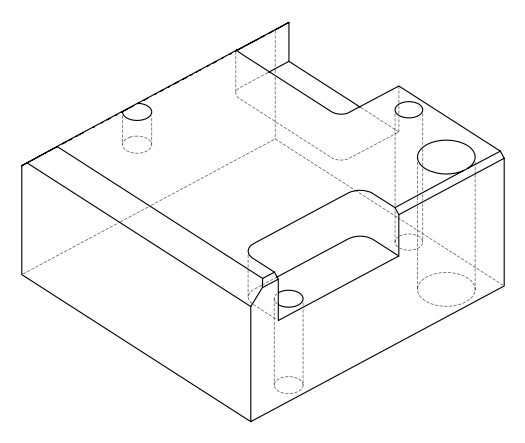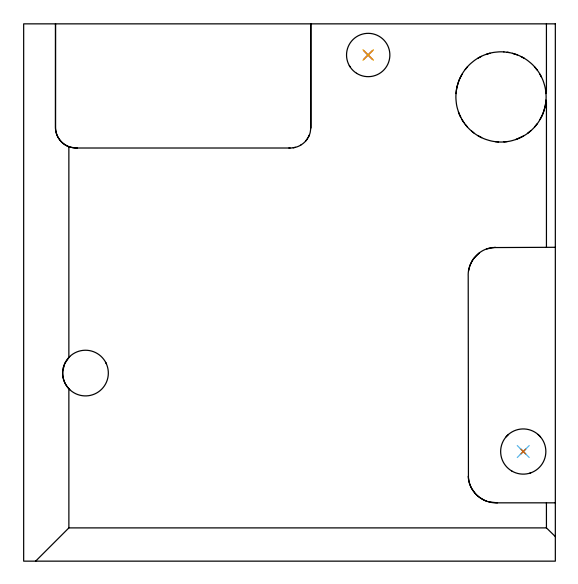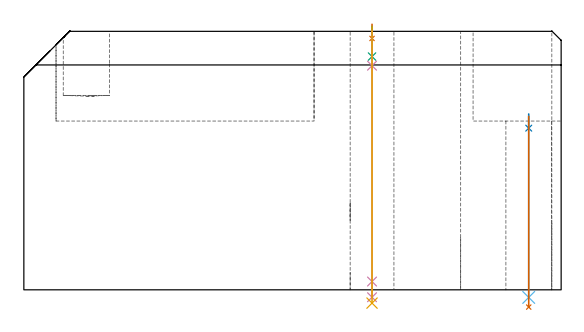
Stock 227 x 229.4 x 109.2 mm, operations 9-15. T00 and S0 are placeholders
(PLAN: 15 operations, 9 tool changes, 66.8 min)
(1 INDEXABLE_INSERT_DRILL_BLIND_HOLE_FROM_SOLID | STEP1POCKET | NXT0302_010 | 0.12 min | 8109 mm3)
(2 AREA_MILL | FG_CHAMFER_SURFACE | UGT0205_001 | 0.36 min | 143 mm3)
(3 AREA_MILL_1 | FG_CHAMFER_SURFACE_1 | UGT0205_001 | 1.68 min | 710 mm3)
(4 AREA_MILL_2 | FG_CHAMFER_SURFACE_2 | UGT0205_001 | 12.25 min | 42702 mm3)
(5 AREA_MILL_3 | FG_CHAMFER_SURFACE_3 | UGT0205_001 | 10.45 min | 21383 mm3)
(6 MILL_SLOT | SLOT_PARTIAL_RECTANGULAR | NXT0201_012 | Follow Part, ap 4, ae 75% | 18.61 min | 216909 mm3)
(7 MILL_SLOT_1 | SLOT_PARTIAL_RECTANGULAR_1 | NXT0201_012 | Follow Part, ap 4, ae 75% | 15.44 min | 151496 mm3)
(8 MILL_THROUGH_HOLE_FROM_SOLID_MATERIAL | STEP1HOLE_1 | UGT0201_018 | Circular | 6.11 min | 127127 mm3)
(9 SPOT_DRILL | STEP1HOLE | NXT0321_9005460120000 | 0.05 min | 190 mm3)
(10 SPOT_DRILL_1 | STEP1HOLE_2 | NXT0321_9005460120000 | 0.06 min | 174 mm3)
(11 DRILL_BLIND_HOLE_INTO_CENTER | STEP1HOLE | NXT0301_042 | 0.05 min | 311 mm3)
(12 GUN_DRILL_THROUGH_HOLE | STEP1HOLE | UGT0307_003 | 0.54 min | 3804 mm3)
(13 SPADE_DRILL_TO_ENLARGE_THROUGH_HOLE | STEP1HOLE | UGT0306_009 | 0.47 min | 25028 mm3)
(14 DRILL_THROUGH_HOLE_INTO_CENTER | STEP1HOLE_2 | NXT0301_065 | 0.32 min | 4817 mm3)
(15 DRILL_TO_ENLARGE_THROUGH_HOLE | STEP1HOLE_2 | UGT0301_260 | 0.33 min | 15853 mm3)
(TOOL NXT0302_010 | Index. Insert Drill 19.5mm [880-D1950L25-05] | D19.5 PA176 FL98 Z2)
(TOOL UGT0205_001 | Chamfer Mill 20 x 3 x 45 deg. | D20 FL50 Z2)
(TOOL NXT0201_012 | ENDMILL 16mm [2P460-1600-NA 1630] | D16 FL38 Z6)
(TOOL UGT0201_018 | End mill 30 mm | D30 FL50 Z4)
(TOOL NXT0321_9005460120000 | NC Spot Drill, 142deg, 12mm, Carbide, Uncoated | D12 PA142 FL30 Z2)
(TOOL NXT0301_042 | Carbide Drill 7.1mm [860.1-0710-057A1-MM 2214] | D7.1 PA140 FL85 Z2)
(TOOL UGT0307_003 | Gun Drill 7 mm | D7 PA130 FL24 Z1)
(TOOL UGT0306_009 | Spade Drill 18.5mm | D18.5 PA132 FL10 Z2)
(TOOL NXT0301_065 | Carbide Drill 9.4mm [860.1-0940-075A1-MM 2214] | D9.4 PA140 FL98 Z2)
(TOOL UGT0301_260 | Twist Drill 19.3 mm | D19.3 PA118 FL140 Z2)
(OP 9 SPOT_DRILL)
G17 G21 G94 G90
T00 M6
G54
G17 G0 G90 X147.1 Y216.1 S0 M3
G43 Z119.2 H0
G94 G81 G98 Z106.2 F250. R112.2
G80
M5
M2
(OP 10 SPOT_DRILL_1)
G17 G21 G94 G90
T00 M6
G54
G17 G0 G90 X213.3 Y46.8 S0 M3
G43 Z119.2 H0
G94 G81 G98 Z68.3 F250. R74.3
G80
M5
M2
(OP 11 DRILL_BLIND_HOLE_INTO_CENTER)
G17 G21 G94 G90
T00 M6
G54
G17 G0 G90 X147.1 Y216.1 S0 M3
G43 Z119.2 H1
G94 G81 G98 Z98.55 F250. R111.2
G80
M5
M2
(OP 12 GUN_DRILL_THROUGH_HOLE)
G17 G21 G94 G90
T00 M6
G54
G17 G0 G90 X147.1 Y216.1 M8
G43 Z119.2 H0
Z109.641
S716 M3
G94 G1 Z94.692 F125. M26
G4 X.084
Z3.5 F250.
G4 X.084
Z-3.132 F125.
G4 X.084
M5
M9
G0 Z109.641
Z119.2
M2
(OP 13 SPADE_DRILL_TO_ENLARGE_THROUGH_HOLE)
G17 G21 G94 G90
T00 M6
G54
G17 G0 G90 X147.1 Y216.1 S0 M3
G43 Z119.2 H0
G94 G73 G98 Z-5.618 F250. Q16.403 R111.2
G80
M5
M2
(OP 14 DRILL_THROUGH_HOLE_INTO_CENTER)
G17 G21 G94 G90
T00 M6
G54
G17 G0 G90 X213.3 Y46.8 S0 M3
G43 Z119.2 H1
G94 G73 G98 Z-3.211 F250. Q9.314 R73.3
G80
M5
M2
(OP 15 DRILL_TO_ENLARGE_THROUGH_HOLE)
G17 G21 G94 G90
T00 M6
G54
G17 G0 G90 X213.3 Y46.8 S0 M3
G43 Z119.2 H0
G94 G73 G98 Z-7.298 F250. Q15.72 R73.3
G80
M5
M2
